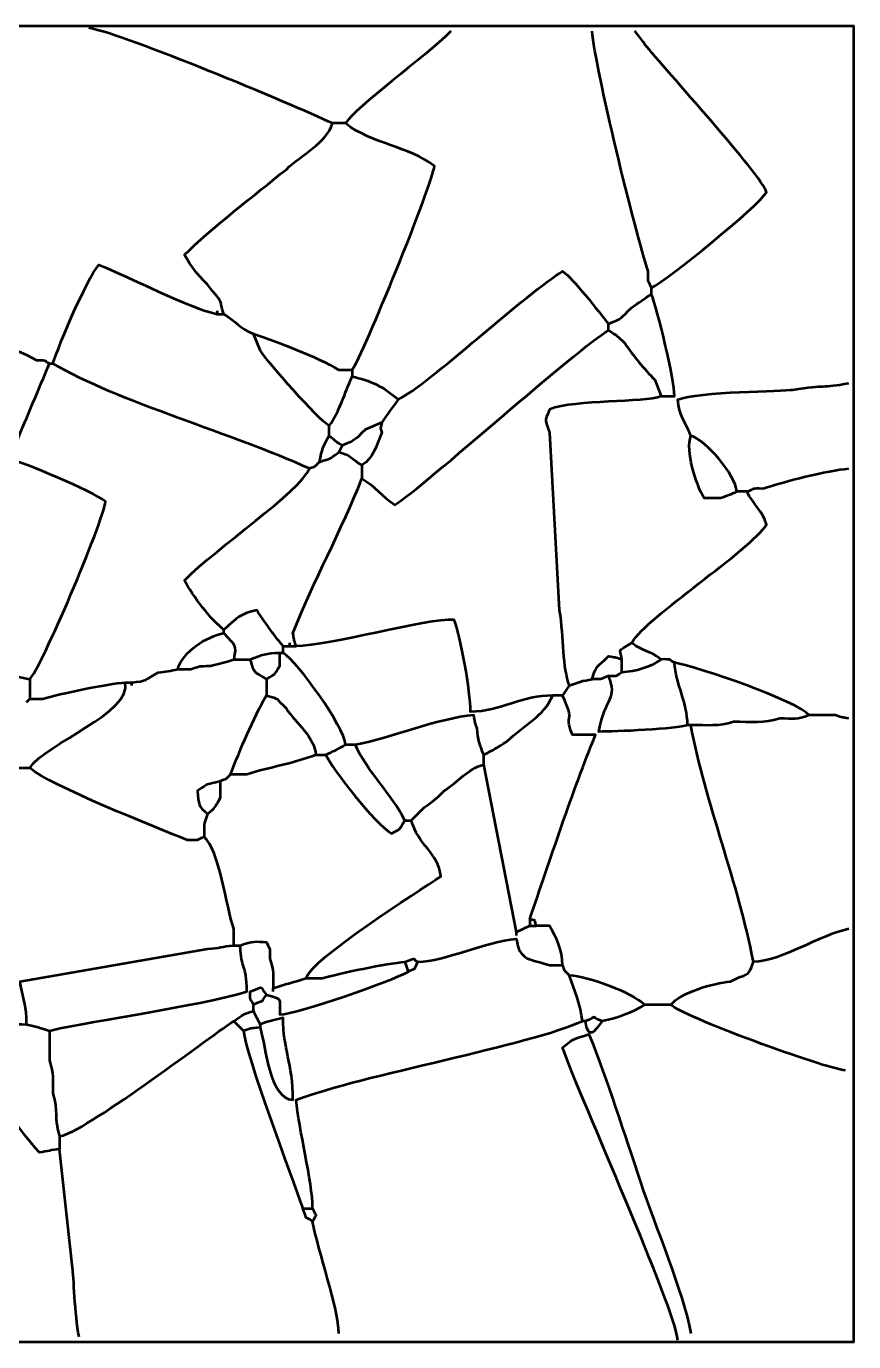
# Model space of a CAD drawing. Header units: centimetres. Extents: x -30 to 30, y -20 to 20.
# Drawn here: x 4.84 to 30, y -20 to 20 of the extents above; entities that cross this region are included whole.
import ezdxf

# ---------------------------------------------------------------- set-up
doc = ezdxf.new("R2010")
doc.units = ezdxf.units.CM
doc.header["$MEASUREMENT"] = 0
doc.layers.add('Layer 1', color=7, linetype='Continuous')

msp = doc.modelspace()

# ---------------------------------------------------------------- linework, layer by layer
at = {"layer": 'Layer 1', "lineweight": 53}
msp.add_lwpolyline([(-30, -19.99999), (30, -19.99999), (30, 19.99999), (-30, 19.99999), (-30, -19.99999)], close=True, dxfattribs=at)
at = {"layer": 'Layer 1', "color": 5, "lineweight": 53}
for points, knots in [([(3.84999, 10.54999), (3.84999, 10.54999), (3.25001, 17.74999), (3.25001, 17.74999), (3.25001, 17.74999), (3.09838, 18.70912), (3.20771, 18.98609), (2.94999, 19.65), (2.94999, 19.65), (2.48993, 19.3377), (-0.08538, 13.02123), (-0.24999, 12.15), (-0.24999, 12.15), (0.27604, 11.76375), (3.21299, 10.56388), (3.84999, 10.54999), (3.84999, 10.54999), (3.84999, 10.54999), (3.84999, 10.35), (3.84999, 10.35), (3.84999, 10.35), (4.28828, 10.26717), (4.7683, 10.07028), (5.14999, 9.85), (5.14999, 9.85), (5.53621, 9.85), (5.34626, 9.83084), (5.55001, 9.74999), (5.55001, 9.74999), (5.55001, 9.74999), (5.64999, 9.74999), (5.64999, 9.74999), (5.64999, 9.74999), (5.87835, 10.40987), (6.64161, 12.23258), (7.04999, 12.74998), (7.04999, 12.74998), (7.98452, 12.37519), (9.78888, 11.43148), (10.64999, 11.25), (10.64999, 11.25), (10.64999, 11.25), (10.85001, 11.25), (10.85001, 11.25), (10.85001, 11.25), (11.26987, 10.9931), (11.27234, 10.85196), (11.75001, 10.64999), (11.75001, 10.64999), (12.5267, 10.38124), (13.65472, 9.96642), (14.35, 9.55001), (14.35, 9.55001), (14.35, 9.55001), (14.75, 9.55001), (14.75, 9.55001), (14.75, 9.55001), (14.75, 9.55001), (14.75, 9.35), (14.75, 9.35), (14.75, 9.35), (15.27866, 9.23859), (15.73081, 9.03697), (16.15, 8.65001), (16.15, 8.65001), (15.97865, 8.39645), (15.80862, 8.20928), (15.65, 7.94999), (15.65, 7.94999), (15.65, 7.94999), (15.15617, 7.73671), (15.15617, 7.73671), (15.15617, 7.73671), (14.7839, 7.39188), (14.8853, 7.43406), (14.45001, 7.25001), (14.45001, 7.25001), (14.45001, 7.25001), (14.35, 7.04999), (14.35, 7.04999), (14.35, 7.04999), (14.78197, 6.92578), (14.66456, 6.88581), (15.04999, 6.65), (15.04999, 6.65), (15.04999, 6.65), (15.04999, 6.25), (15.04999, 6.25), (15.04999, 6.25), (15.47068, 5.99261), (15.62931, 5.70739), (16.05, 5.45), (16.05, 5.45), (16.8901, 5.95673), (21.69137, 10.29065), (22.55001, 10.75), (22.55001, 10.75), (22.55001, 10.75), (22.55001, 10.94998), (22.55001, 10.94998), (22.55001, 10.94998), (22.9853, 11.13407), (22.8839, 11.09189), (23.25, 11.44999), (23.25, 11.44999), (23.45837, 11.59081), (23.63554, 11.72345), (23.85001, 11.84998), (23.85001, 11.84998), (23.85001, 11.84998), (23.85001, 12.05), (23.85001, 12.05), (23.85001, 12.05), (23.72987, 12.35268), (23.75, 12.15071), (23.75, 12.55), (23.75, 12.55), (23.3606, 13.7509), (22.13808, 18.70362), (22.05001, 19.84998)], [0, 0, 0, 0, 0.03225806, 0.03225806, 0.03225806, 0.03225806, 0.06451613, 0.06451613, 0.06451613, 0.06451613, 0.09677419, 0.09677419, 0.09677419, 0.09677419, 0.12903226, 0.12903226, 0.12903226, 0.12903226, 0.16129032, 0.16129032, 0.16129032, 0.16129032, 0.19354839, 0.19354839, 0.19354839, 0.19354839, 0.22580645, 0.22580645, 0.22580645, 0.22580645, 0.25806452, 0.25806452, 0.25806452, 0.25806452, 0.29032258, 0.29032258, 0.29032258, 0.29032258, 0.32258065, 0.32258065, 0.32258065, 0.32258065, 0.35483871, 0.35483871, 0.35483871, 0.35483871, 0.38709677, 0.38709677, 0.38709677, 0.38709677, 0.41935484, 0.41935484, 0.41935484, 0.41935484, 0.4516129, 0.4516129, 0.4516129, 0.4516129, 0.48387097, 0.48387097, 0.48387097, 0.48387097, 0.51612903, 0.51612903, 0.51612903, 0.51612903, 0.5483871, 0.5483871, 0.5483871, 0.5483871, 0.58064516, 0.58064516, 0.58064516, 0.58064516, 0.61290323, 0.61290323, 0.61290323, 0.61290323, 0.64516129, 0.64516129, 0.64516129, 0.64516129, 0.67741935, 0.67741935, 0.67741935, 0.67741935, 0.70967742, 0.70967742, 0.70967742, 0.70967742, 0.74193548, 0.74193548, 0.74193548, 0.74193548, 0.77419355, 0.77419355, 0.77419355, 0.77419355, 0.80645161, 0.80645161, 0.80645161, 0.80645161, 0.83870968, 0.83870968, 0.83870968, 0.83870968, 0.87096774, 0.87096774, 0.87096774, 0.87096774, 0.90322581, 0.90322581, 0.90322581, 0.90322581, 0.93548387, 0.93548387, 0.93548387, 0.93548387, 1, 1, 1, 1]), ([(17.74999, 19.84998), (16.95252, 19.05251), (14.86242, 17.54952), (14.55001, 17.05), (14.55001, 17.05), (14.55001, 17.05), (14.14999, 17.05), (14.14999, 17.05), (14.14999, 17.05), (12.86703, 17.64658), (7.92, 19.72891), (6.75, 19.94999)], [0, 0, 0, 0, 0.25, 0.25, 0.25, 0.25, 0.5, 0.5, 0.5, 0.5, 1, 1, 1, 1]), ([(23.85001, 12.05), (24.37212, 12.30415), (27.08326, 14.52354), (27.35, 14.94998), (27.35, 14.94998), (27.19642, 15.48403), (24.24867, 18.70583), (23.64999, 19.44998), (23.64999, 19.44998), (23.52884, 19.6392), (23.49616, 19.66882), (23.35, 19.84998)], [0, 0, 0, 0, 0.25, 0.25, 0.25, 0.25, 0.5, 0.5, 0.5, 0.5, 1, 1, 1, 1]), ([(10.85001, 11.25), (10.67165, 11.74578), (10.92493, 11.44528), (10.35, 12.15), (10.35, 12.15), (10.02186, 12.48546), (9.872, 12.67373), (9.64999, 13.05), (9.64999, 13.05), (10.41591, 13.8159), (11.85506, 14.91985), (12.75001, 15.65), (12.75001, 15.65), (13.21195, 16.10187), (13.97467, 16.44021), (14.14999, 17.05)], [0, 0, 0, 0, 0.2, 0.2, 0.2, 0.2, 0.4, 0.4, 0.4, 0.4, 0.6, 0.6, 0.6, 0.6, 1, 1, 1, 1]), ([(14.75, 9.55001), (15.0878, 10.01007), (17.20979, 15.22653), (17.24999, 15.75), (17.24999, 15.75), (16.48934, 16.35035), (15.354, 16.41541), (14.55001, 17.05)], [0, 0, 0, 0, 0.33333333, 0.33333333, 0.33333333, 0.33333333, 1, 1, 1, 1]), ([(16.15, 8.65001), (17.05077, 9.0885), (20.12667, 11.94619), (21.15001, 12.55), (21.15001, 12.55), (21.4496, 12.35143), (22.25393, 11.31503), (22.55001, 10.94998)], [0, 0, 0, 0, 0.33333333, 0.33333333, 0.33333333, 0.33333333, 1, 1, 1, 1]), ([(22.55001, 10.75), (22.82809, 10.58227), (22.79654, 10.60345), (23.05001, 10.35), (23.05001, 10.35), (23.29884, 9.98175), (23.62176, 9.58556), (23.95001, 9.24999), (23.95001, 9.24999), (23.95001, 9.24999), (24.15, 8.74999), (24.15, 8.74999), (24.15, 8.74999), (24.15, 8.74999), (24.54999, 8.74999), (24.54999, 8.74999), (24.54999, 8.74999), (24.54999, 9.26164), (24.03987, 11.38689), (23.85001, 11.84998)], [0, 0, 0, 0, 0.16666667, 0.16666667, 0.16666667, 0.16666667, 0.33333333, 0.33333333, 0.33333333, 0.33333333, 0.5, 0.5, 0.5, 0.5, 0.66666667, 0.66666667, 0.66666667, 0.66666667, 1, 1, 1, 1]), ([(14.45001, 7.25001), (14.26856, 7.36557), (14.22528, 7.40208), (14.05001, 7.55), (14.05001, 7.55), (14.05001, 7.55), (14.05001, 7.84999), (14.05001, 7.84999), (14.05001, 7.84999), (13.70194, 8.06295), (12.20582, 9.75736), (11.94999, 10.14999), (11.94999, 10.14999), (11.94999, 10.14999), (11.75001, 10.64999), (11.75001, 10.64999)], [0, 0, 0, 0, 0.2, 0.2, 0.2, 0.2, 0.4, 0.4, 0.4, 0.4, 0.6, 0.6, 0.6, 0.6, 1, 1, 1, 1]), ([(-19.25, 5.35), (-19.0751, 4.7418), (-16.55754, 2.28634), (-15.94999, 1.55001), (-15.94999, 1.55001), (-15.58786, 1.1111), (-14.75428, -0.00499), (-14.24999, -0.15001), (-14.24999, -0.15001), (-14.24143, -0.5432), (-14.26448, -0.39688), (-14.14999, -0.74999), (-14.14999, -0.74999), (-14.28282, -1.09213), (-14.24999, -0.93892), (-14.24999, -1.35), (-14.24999, -1.35), (-14.24999, -1.35), (-13.65001, -1.35), (-13.65001, -1.35), (-13.65001, -1.35), (-13.65001, -1.35), (-13.24999, -1.35), (-13.24999, -1.35), (-13.24999, -1.35), (-13.04473, -1.83541), (-10.66431, -4.33571), (-10.14999, -4.85), (-10.14999, -4.85), (-9.64936, -4.6063), (-6.44916, -1.64917), (-5.85, -1.05001), (-5.85, -1.05001), (-5.8229, -1.0741), (-5.60393, -1.21493), (-5.55001, -1.24999), (-5.55001, -1.24999), (-5.58309, -2.7688), (-7.40863, -8.40997), (-7.55, -10.25), (-7.55, -10.25), (-6.88235, -10.25), (-3.71991, -9.63241), (-3.25001, -9.45), (-3.25001, -9.45), (-3.25001, -7.942), (-4.36578, -3.42916), (-4.65001, -1.75), (-4.65001, -1.75), (-4.66143, -1.22462), (-4.75535, -0.66356), (-5.05001, -0.24999), (-5.05001, -0.24999), (-5.05001, -0.24999), (-5.05001, -0.05), (-5.05001, -0.05), (-5.05001, -0.05), (-5.05001, -0.05), (-4.55, -0.05), (-4.55, -0.05), (-4.55, -0.05), (-4.31875, 0.32797), (-4.07974, 0.52027), (-3.75001, 0.85), (-3.75001, 0.85), (-3.27994, 1.16765), (-3.06947, 1.33095), (-2.85001, 1.85), (-2.85001, 1.85), (-2.35602, 1.99939), (0.39611, 1.26201), (1.05001, 1.05001), (1.05001, 1.05001), (1.46109, 1.05001), (1.30785, 1.08281), (1.64999, 0.95), (1.64999, 0.95), (1.64999, 0.95), (1.75, 0.95), (1.75, 0.95), (1.75, 0.95), (2.41926, 0.67561), (4.18042, 0.2954), (4.95, 0.15001), (4.95, 0.15001), (5.26462, 0.41216), (7.20564, 4.97251), (7.25001, 5.55001), (7.25001, 5.55001), (6.84136, 5.87251), (4.76294, 6.75306), (4.25001, 6.85001), (4.25001, 6.85001), (4.3003, 7.32093), (4.12495, 6.96753), (4.55, 7.34998), (4.55, 7.34998), (4.86751, 8.14164), (5.22201, 8.95), (5.55001, 9.74999)], [0, 0, 0, 0, 0.03846154, 0.03846154, 0.03846154, 0.03846154, 0.07692308, 0.07692308, 0.07692308, 0.07692308, 0.11538462, 0.11538462, 0.11538462, 0.11538462, 0.15384615, 0.15384615, 0.15384615, 0.15384615, 0.19230769, 0.19230769, 0.19230769, 0.19230769, 0.23076923, 0.23076923, 0.23076923, 0.23076923, 0.26923077, 0.26923077, 0.26923077, 0.26923077, 0.30769231, 0.30769231, 0.30769231, 0.30769231, 0.34615385, 0.34615385, 0.34615385, 0.34615385, 0.38461538, 0.38461538, 0.38461538, 0.38461538, 0.42307692, 0.42307692, 0.42307692, 0.42307692, 0.46153846, 0.46153846, 0.46153846, 0.46153846, 0.5, 0.5, 0.5, 0.5, 0.53846154, 0.53846154, 0.53846154, 0.53846154, 0.57692308, 0.57692308, 0.57692308, 0.57692308, 0.61538462, 0.61538462, 0.61538462, 0.61538462, 0.65384615, 0.65384615, 0.65384615, 0.65384615, 0.69230769, 0.69230769, 0.69230769, 0.69230769, 0.73076923, 0.73076923, 0.73076923, 0.73076923, 0.76923077, 0.76923077, 0.76923077, 0.76923077, 0.80769231, 0.80769231, 0.80769231, 0.80769231, 0.84615385, 0.84615385, 0.84615385, 0.84615385, 0.88461538, 0.88461538, 0.88461538, 0.88461538, 0.92307692, 0.92307692, 0.92307692, 0.92307692, 1, 1, 1, 1]), ([(14.05001, 7.55), (13.85014, 7.20369), (13.8259, 7.15173), (13.74999, 6.75), (13.74999, 6.75), (13.55539, 6.55538), (13.64879, 6.62505), (13.45, 6.54999), (13.45, 6.54999), (11.20896, 7.59212), (7.62857, 8.56497), (5.64999, 9.74999)], [0, 0, 0, 0, 0.25, 0.25, 0.25, 0.25, 0.5, 0.5, 0.5, 0.5, 1, 1, 1, 1]), ([(24.15, 8.74999), (23.61314, 8.54158), (21.55213, 8.66138), (20.75001, 8.34999), (20.75001, 8.34999), (20.58693, 7.92992), (20.60947, 8.08345), (20.75001, 7.65), (20.75001, 7.65), (20.75001, 7.65), (21.05, 2.25), (21.05, 2.25), (21.05, 2.25), (21.18728, 1.38158), (21.13209, 0.51131), (21.34999, -0.05), (21.34999, -0.05), (21.61826, 0.05998), (21.7554, 0.09434), (22.05001, 0.15001), (22.05001, 0.15001), (22.1768, 0.59097), (22.19866, 0.49867), (22.55001, 0.85), (22.55001, 0.85), (22.76482, 0.80495), (22.72199, 0.82556), (22.95001, 0.74999), (22.95001, 0.74999), (22.89827, 1.11957), (22.80025, 0.96256), (23.25, 1.24999), (23.25, 1.24999), (23.76267, 2.08794), (26.85204, 4.05383), (27.35, 4.85), (27.35, 4.85), (27.23276, 5.25765), (26.97228, 5.4345), (26.74999, 5.85), (26.74999, 5.85), (26.74999, 5.85), (26.45, 5.85), (26.45, 5.85), (26.45, 5.85), (26.40028, 6.35423), (25.5284, 7.41243), (25.05, 7.55), (25.05, 7.55), (24.87465, 7.98724), (24.68759, 8.16066), (24.65, 8.65001), (24.65, 8.65001), (25.2853, 8.89662), (27.85712, 8.90371), (28.15, 8.95), (28.15, 8.95), (29.17979, 9.11276), (29.02318, 8.99028), (29.84999, 9.14998)], [0, 0, 0, 0, 0.0625, 0.0625, 0.0625, 0.0625, 0.125, 0.125, 0.125, 0.125, 0.1875, 0.1875, 0.1875, 0.1875, 0.25, 0.25, 0.25, 0.25, 0.3125, 0.3125, 0.3125, 0.3125, 0.375, 0.375, 0.375, 0.375, 0.4375, 0.4375, 0.4375, 0.4375, 0.5, 0.5, 0.5, 0.5, 0.5625, 0.5625, 0.5625, 0.5625, 0.625, 0.625, 0.625, 0.625, 0.6875, 0.6875, 0.6875, 0.6875, 0.75, 0.75, 0.75, 0.75, 0.8125, 0.8125, 0.8125, 0.8125, 0.875, 0.875, 0.875, 0.875, 1, 1, 1, 1]), ([(15.65, 7.94999), (15.60093, 7.69159), (15.60297, 7.85058), (15.65, 7.65), (15.65, 7.65), (15.4785, 7.22237), (15.412, 6.8957), (15.04999, 6.65)], [0, 0, 0, 0, 0.33333333, 0.33333333, 0.33333333, 0.33333333, 1, 1, 1, 1]), ([(26.45, 5.85), (26.25146, 5.75561), (26.16186, 5.72023), (25.95, 5.64999), (25.95, 5.64999), (25.95, 5.64999), (25.44999, 5.64999), (25.44999, 5.64999), (25.44999, 5.64999), (25.19848, 6.08582), (24.88142, 7.08988), (25.05, 7.55)], [0, 0, 0, 0, 0.25, 0.25, 0.25, 0.25, 0.5, 0.5, 0.5, 0.5, 1, 1, 1, 1]), ([(4.95, 0.15001), (4.95, 0.15001), (4.95, -0.45), (4.95, -0.45), (4.95, -0.45), (4.95, -0.45), (5.35, -0.45), (5.35, -0.45), (5.35, -0.45), (5.82358, -0.29645), (7.34275, 0.01103), (7.84999, 0.05), (7.84999, 0.05), (7.84999, 0.05), (8.05, 0.05), (8.05, 0.05), (8.05, 0.05), (8.50031, 0.08459), (8.47996, 0.12838), (8.84999, 0.34999), (8.84999, 0.34999), (9.08742, 0.36825), (9.22768, 0.40799), (9.45, 0.45), (9.45, 0.45), (9.60891, 1.00264), (10.31831, 1.43796), (10.85001, 1.55001), (10.85001, 1.55001), (10.85001, 1.55001), (10.85001, 1.64999), (10.85001, 1.64999), (10.85001, 1.64999), (10.48235, 1.92733), (9.89935, 2.6839), (9.64999, 3.15), (9.64999, 3.15), (10.67018, 4.17019), (13.15086, 5.84257), (13.45, 6.54999)], [0, 0, 0, 0, 0.09090909, 0.09090909, 0.09090909, 0.09090909, 0.18181818, 0.18181818, 0.18181818, 0.18181818, 0.27272727, 0.27272727, 0.27272727, 0.27272727, 0.36363636, 0.36363636, 0.36363636, 0.36363636, 0.45454545, 0.45454545, 0.45454545, 0.45454545, 0.54545455, 0.54545455, 0.54545455, 0.54545455, 0.63636364, 0.63636364, 0.63636364, 0.63636364, 0.72727273, 0.72727273, 0.72727273, 0.72727273, 0.81818182, 0.81818182, 0.81818182, 0.81818182, 1, 1, 1, 1]), ([(26.74999, 5.85), (27.0527, 5.97011), (26.85071, 5.95001), (27.25, 5.95001), (27.25, 5.95001), (27.86109, 6.14815), (29.21143, 6.50095), (29.84999, 6.54999)], [0, 0, 0, 0, 0.33333333, 0.33333333, 0.33333333, 0.33333333, 1, 1, 1, 1]), ([(10.85001, 1.55001), (11.19444, 1.16787), (11.2394, 1.19872), (11.15, 0.74999), (11.15, 0.74999), (11.15, 0.74999), (11.65, 0.74999), (11.65, 0.74999), (11.65, 0.74999), (12.00396, 0.89512), (12.1364, 0.94099), (12.55, 0.95), (12.55, 0.95), (12.55, 0.95), (12.65001, 0.95), (12.65001, 0.95), (12.65001, 0.95), (12.65001, 0.95), (12.65001, 1.14999), (12.65001, 1.14999), (12.65001, 1.14999), (12.65001, 1.14999), (12.84999, 1.14999), (12.84999, 1.14999), (12.84999, 1.14999), (12.84999, 1.14999), (13.05, 1.14999), (13.05, 1.14999), (13.05, 1.14999), (12.96547, 1.38495), (12.9945, 1.33775), (12.95, 1.55001), (12.95, 1.55001), (13.57966, 3.11998), (14.42299, 4.68663), (15.04999, 6.25)], [0, 0, 0, 0, 0.1, 0.1, 0.1, 0.1, 0.2, 0.2, 0.2, 0.2, 0.3, 0.3, 0.3, 0.3, 0.4, 0.4, 0.4, 0.4, 0.5, 0.5, 0.5, 0.5, 0.6, 0.6, 0.6, 0.6, 0.7, 0.7, 0.7, 0.7, 0.8, 0.8, 0.8, 0.8, 1, 1, 1, 1]), ([(12.65001, 1.14999), (12.34866, 1.52155), (12.10388, 1.8618), (11.85001, 2.25), (11.85001, 2.25), (11.37683, 2.15028), (11.21877, 1.99043), (10.85001, 1.64999)], [0, 0, 0, 0, 0.33333333, 0.33333333, 0.33333333, 0.33333333, 1, 1, 1, 1]), ([(21.34999, -0.05), (21.34999, -0.05), (21.15001, -0.34999), (21.15001, -0.34999), (21.15001, -0.34999), (21.15001, -0.34999), (20.84999, -0.34999), (20.84999, -0.34999), (20.84999, -0.34999), (19.91282, -0.34999), (19.28325, -0.82967), (18.35, -0.85), (18.35, -0.85), (18.35, -0.20659), (18.05565, 1.42019), (17.85, 1.95001), (17.85, 1.95001), (17.0381, 2.00307), (14.02016, 1.14999), (13.05, 1.14999)], [0, 0, 0, 0, 0.16666667, 0.16666667, 0.16666667, 0.16666667, 0.33333333, 0.33333333, 0.33333333, 0.33333333, 0.5, 0.5, 0.5, 0.5, 0.66666667, 0.66666667, 0.66666667, 0.66666667, 1, 1, 1, 1]), ([(29.84999, -1.05001), (29.63776, -1.00551), (29.68493, -1.0345), (29.44999, -0.95), (29.44999, -0.95), (29.44999, -0.95), (28.65, -0.95), (28.65, -0.95), (28.65, -0.95), (28.31803, -0.52175), (25.25256, 0.51724), (24.54999, 0.65001), (24.54999, 0.65001), (24.31942, 0.76088), (24.50679, 0.74999), (24.15, 0.74999), (24.15, 0.74999), (23.73396, 1.05548), (23.66604, 0.94453), (23.25, 1.24999)], [0, 0, 0, 0, 0.16666667, 0.16666667, 0.16666667, 0.16666667, 0.33333333, 0.33333333, 0.33333333, 0.33333333, 0.5, 0.5, 0.5, 0.5, 0.66666667, 0.66666667, 0.66666667, 0.66666667, 1, 1, 1, 1]), ([(11.65, 0.74999), (11.77696, 0.30852), (11.7457, 0.39736), (12.15, 0.15001), (12.15, 0.15001), (12.15, 0.15001), (12.15, -0.34999), (12.15, -0.34999), (12.15, -0.34999), (12.57747, -0.47293), (12.39441, -0.40215), (12.75001, -0.74999), (12.75001, -0.74999), (13.04964, -1.19339), (13.59573, -1.59976), (13.65001, -2.14999), (13.65001, -2.14999), (13.65001, -2.14999), (13.95, -2.14999), (13.95, -2.14999), (13.95, -2.14999), (14.1317, -2.57973), (15.45512, -4.24721), (15.94999, -4.55), (15.94999, -4.55), (16.3175, -4.32834), (16.12937, -4.50275), (16.34999, -4.15001), (16.34999, -4.15001), (16.34999, -4.15001), (16.55, -4.15001), (16.55, -4.15001), (16.55, -4.15001), (16.55, -4.15001), (16.95, -3.75001), (16.95, -3.75001), (16.95, -3.75001), (17.23097, -3.56012), (17.28692, -3.50734), (17.55, -3.25001), (17.55, -3.25001), (17.9805, -2.95909), (18.26544, -2.58934), (18.75, -2.44998), (18.75, -2.44998), (18.75, -2.44998), (18.75, -2.14999), (18.75, -2.14999), (18.75, -2.14999), (18.62479, -1.84456), (18.57705, -1.70235), (18.55001, -1.35), (18.55001, -1.35), (18.4616, -1.10421), (18.49414, -1.17856), (18.45001, -0.95), (18.45001, -0.95), (17.39246, -1.03124), (15.95149, -1.64188), (14.85, -1.85), (14.85, -1.85), (14.85, -1.85), (14.55001, -1.85), (14.55001, -1.85), (14.55001, -1.85), (14.5067, -1.28636), (13.11313, 0.64307), (12.65001, 0.95)], [0, 0, 0, 0, 0.05555556, 0.05555556, 0.05555556, 0.05555556, 0.11111111, 0.11111111, 0.11111111, 0.11111111, 0.16666667, 0.16666667, 0.16666667, 0.16666667, 0.22222222, 0.22222222, 0.22222222, 0.22222222, 0.27777778, 0.27777778, 0.27777778, 0.27777778, 0.33333333, 0.33333333, 0.33333333, 0.33333333, 0.38888889, 0.38888889, 0.38888889, 0.38888889, 0.44444444, 0.44444444, 0.44444444, 0.44444444, 0.5, 0.5, 0.5, 0.5, 0.55555556, 0.55555556, 0.55555556, 0.55555556, 0.61111111, 0.61111111, 0.61111111, 0.61111111, 0.66666667, 0.66666667, 0.66666667, 0.66666667, 0.72222222, 0.72222222, 0.72222222, 0.72222222, 0.77777778, 0.77777778, 0.77777778, 0.77777778, 0.83333333, 0.83333333, 0.83333333, 0.83333333, 0.88888889, 0.88888889, 0.88888889, 0.88888889, 1, 1, 1, 1]), ([(12.15, 0.15001), (12.48775, 0.37108), (12.32017, 0.20619), (12.55, 0.55001), (12.55, 0.55001), (12.55, 0.55001), (12.55, 0.95), (12.55, 0.95)], [0, 0, 0, 0, 0.33333333, 0.33333333, 0.33333333, 0.33333333, 1, 1, 1, 1]), ([(9.45, 0.45), (9.45, 0.45), (9.85, 0.45), (9.85, 0.45), (9.85, 0.45), (10.20311, 0.56449), (10.05679, 0.54142), (10.45001, 0.55001), (10.45001, 0.55001), (10.74926, 0.64704), (10.85797, 0.63663), (11.15, 0.74999)], [0, 0, 0, 0, 0.25, 0.25, 0.25, 0.25, 0.5, 0.5, 0.5, 0.5, 1, 1, 1, 1]), ([(24.15, 0.74999), (23.80006, 0.50068), (23.38668, 0.38356), (22.95001, 0.34999), (22.95001, 0.34999), (22.95001, 0.34999), (22.95001, 0.74999), (22.95001, 0.74999)], [0, 0, 0, 0, 0.33333333, 0.33333333, 0.33333333, 0.33333333, 1, 1, 1, 1]), ([(28.65, -0.95), (28.25615, -1.10288), (28.19322, -1.05001), (27.75, -1.05001), (27.75, -1.05001), (27.27517, -1.20396), (26.88024, -1.14999), (26.34999, -1.14999), (26.34999, -1.14999), (25.88409, -1.30107), (25.56647, -1.24999), (25.05, -1.24999), (25.05, -1.24999), (25.05, -1.24999), (24.94999, -1.24999), (24.94999, -1.24999), (24.94999, -1.24999), (24.93429, -0.52849), (24.60408, -0.05383), (24.54999, 0.65001)], [0, 0, 0, 0, 0.16666667, 0.16666667, 0.16666667, 0.16666667, 0.33333333, 0.33333333, 0.33333333, 0.33333333, 0.5, 0.5, 0.5, 0.5, 0.66666667, 0.66666667, 0.66666667, 0.66666667, 1, 1, 1, 1]), ([(4.45, -2.35001), (4.45, -2.35001), (4.55, -2.54999), (4.55, -2.54999), (4.55, -2.54999), (4.55, -2.54999), (4.95, -2.54999), (4.95, -2.54999), (4.95, -2.54999), (5.45054, -1.79473), (8.06114, -0.8858), (7.84999, 0.05)], [0, 0, 0, 0, 0.25, 0.25, 0.25, 0.25, 0.5, 0.5, 0.5, 0.5, 1, 1, 1, 1]), ([(24.94999, -1.24999), (24.63058, -1.37401), (22.7261, -1.45001), (22.24999, -1.45001), (22.24999, -1.45001), (22.46146, -0.33092), (22.83877, -0.49391), (22.55001, 0.24999), (22.55001, 0.24999), (22.90678, 0.24999), (22.71941, 0.2391), (22.95001, 0.34999)], [0, 0, 0, 0, 0.25, 0.25, 0.25, 0.25, 0.5, 0.5, 0.5, 0.5, 1, 1, 1, 1]), ([(13.65001, -2.14999), (12.97182, -2.42804), (12.24185, -2.52567), (11.54999, -2.75), (11.54999, -2.75), (11.54999, -2.75), (11.04999, -2.75), (11.04999, -2.75), (11.04999, -2.75), (11.35849, -1.98082), (11.72452, -1.06038), (12.15, -0.34999)], [0, 0, 0, 0, 0.25, 0.25, 0.25, 0.25, 0.5, 0.5, 0.5, 0.5, 1, 1, 1, 1]), ([(18.75, -2.14999), (19.03675, -2.01042), (19.17505, -1.9298), (19.45001, -1.75), (19.45001, -1.75), (19.98695, -1.22477), (20.58036, -0.9877), (20.84999, -0.34999)], [0, 0, 0, 0, 0.33333333, 0.33333333, 0.33333333, 0.33333333, 1, 1, 1, 1]), ([(20.15, -7.15), (20.15, -7.15), (20.15, -7.34998), (20.15, -7.34998), (20.15, -7.34998), (20.15, -7.34998), (20.35001, -7.34998), (20.35001, -7.34998), (20.35001, -7.34998), (20.25372, -7.09498), (20.405, -7.24626), (20.15, -7.15), (20.15, -7.15), (20.75571, -5.39955), (21.45941, -3.23445), (22.15001, -1.55001), (22.15001, -1.55001), (22.15001, -1.55001), (21.45, -1.55001), (21.45, -1.55001), (21.45, -1.55001), (21.1654, -0.81689), (21.57345, -1.2606), (21.15001, -0.34999)], [0, 0, 0, 0, 0.14285714, 0.14285714, 0.14285714, 0.14285714, 0.28571429, 0.28571429, 0.28571429, 0.28571429, 0.42857143, 0.42857143, 0.42857143, 0.42857143, 0.57142857, 0.57142857, 0.57142857, 0.57142857, 0.71428571, 0.71428571, 0.71428571, 0.71428571, 1, 1, 1, 1]), ([(29.84999, -7.44999), (28.94497, -7.64073), (27.81236, -8.4312), (26.95, -8.45), (26.95, -8.45), (26.50352, -6.08703), (25.49835, -3.62285), (25.05, -1.24999)], [0, 0, 0, 0, 0.33333333, 0.33333333, 0.33333333, 0.33333333, 1, 1, 1, 1]), ([(11.04999, -2.75), (10.85539, -2.9446), (10.94879, -2.87496), (10.75, -2.94999), (10.75, -2.94999), (10.29357, -3.09799), (10.44927, -2.96555), (10.05001, -3.25001), (10.05001, -3.25001), (10.08289, -3.67818), (10.07002, -3.7167), (10.35, -3.94999), (10.35, -3.94999), (10.22984, -4.3206), (10.25, -4.23612), (10.25, -4.65001), (10.25, -4.65001), (9.94731, -4.77011), (10.14928, -4.74999), (9.74999, -4.74999), (9.74999, -4.74999), (8.83803, -4.38423), (5.54284, -3.08438), (4.95, -2.54999)], [0, 0, 0, 0, 0.14285714, 0.14285714, 0.14285714, 0.14285714, 0.28571429, 0.28571429, 0.28571429, 0.28571429, 0.42857143, 0.42857143, 0.42857143, 0.42857143, 0.57142857, 0.57142857, 0.57142857, 0.57142857, 0.71428571, 0.71428571, 0.71428571, 0.71428571, 1, 1, 1, 1]), ([(20.15, -7.34998), (20.15, -7.34998), (19.75, -7.55), (19.75, -7.55), (19.75, -7.55), (19.75, -7.55), (18.75, -2.44998), (18.75, -2.44998)], [0, 0, 0, 0, 0.33333333, 0.33333333, 0.33333333, 0.33333333, 1, 1, 1, 1]), ([(10.35, -3.94999), (10.63772, -3.72696), (10.5429, -3.79576), (10.75, -3.44999), (10.75, -3.44999), (10.75, -3.44999), (10.75, -2.94999), (10.75, -2.94999)], [0, 0, 0, 0, 0.33333333, 0.33333333, 0.33333333, 0.33333333, 1, 1, 1, 1]), ([(4.85, -10.35), (5.1336, -10.40358), (5.28727, -10.45908), (5.55001, -10.54999), (5.55001, -10.54999), (5.55001, -10.54999), (5.55001, -11.44999), (5.55001, -11.44999), (5.55001, -11.44999), (5.68976, -11.88105), (5.64999, -11.97851), (5.64999, -12.44999), (5.64999, -12.44999), (5.82174, -12.97968), (5.67825, -13.22031), (5.85, -13.74999), (5.85, -13.74999), (5.85, -13.74999), (5.85, -14.14999), (5.85, -14.14999), (5.85, -14.14999), (5.61257, -14.16824), (5.47231, -14.20799), (5.24999, -14.24999), (5.24999, -14.24999), (4.56083, -13.50349), (3.63013, -12.1085), (3.04999, -11.25), (3.04999, -11.25), (3.04999, -11.25), (2.65, -10.85001), (2.65, -10.85001), (2.65, -10.85001), (2.80335, -10.42906), (2.84417, -10.61399), (3.35001, -10.44998), (3.35001, -10.44998), (3.35001, -10.44998), (4.05, -10.44998), (4.05, -10.44998), (4.05, -10.44998), (4.44541, -10.3218), (4.41448, -10.35), (4.85, -10.35), (4.85, -10.35), (4.85, -9.74393), (4.78108, -9.7437), (4.65001, -9.05001), (4.65001, -9.05001), (4.65001, -9.05001), (10.35, -8.05), (10.35, -8.05), (10.35, -8.05), (10.74538, -8.04138), (10.78129, -7.97831), (11.15, -7.94999), (11.15, -7.94999), (11.15, -7.94999), (11.35001, -7.94999), (11.35001, -7.94999), (11.35001, -7.94999), (11.72622, -7.80395), (11.83057, -7.82958), (12.15, -7.84999), (12.15, -7.84999), (12.27671, -8.16925), (12.24119, -7.94549), (12.25001, -8.34999), (12.25001, -8.34999), (12.38457, -8.76507), (12.34999, -8.79557), (12.34999, -9.24999), (12.34999, -9.24999), (12.69151, -9.13181), (13.01219, -9.05953), (13.34999, -8.95), (13.34999, -8.95), (13.52211, -8.35146), (16.73496, -6.3176), (17.45, -5.85), (17.45, -5.85), (17.37973, -5.13751), (16.74692, -4.89096), (16.55, -4.15001)], [0, 0, 0, 0, 0.04545455, 0.04545455, 0.04545455, 0.04545455, 0.09090909, 0.09090909, 0.09090909, 0.09090909, 0.13636364, 0.13636364, 0.13636364, 0.13636364, 0.18181818, 0.18181818, 0.18181818, 0.18181818, 0.22727273, 0.22727273, 0.22727273, 0.22727273, 0.27272727, 0.27272727, 0.27272727, 0.27272727, 0.31818182, 0.31818182, 0.31818182, 0.31818182, 0.36363636, 0.36363636, 0.36363636, 0.36363636, 0.40909091, 0.40909091, 0.40909091, 0.40909091, 0.45454545, 0.45454545, 0.45454545, 0.45454545, 0.5, 0.5, 0.5, 0.5, 0.54545455, 0.54545455, 0.54545455, 0.54545455, 0.59090909, 0.59090909, 0.59090909, 0.59090909, 0.63636364, 0.63636364, 0.63636364, 0.63636364, 0.68181818, 0.68181818, 0.68181818, 0.68181818, 0.72727273, 0.72727273, 0.72727273, 0.72727273, 0.77272727, 0.77272727, 0.77272727, 0.77272727, 0.81818182, 0.81818182, 0.81818182, 0.81818182, 0.86363636, 0.86363636, 0.86363636, 0.86363636, 0.90909091, 0.90909091, 0.90909091, 0.90909091, 1, 1, 1, 1]), ([(11.15, -7.94999), (11.15, -7.94999), (11.15, -7.44999), (11.15, -7.44999), (11.15, -7.44999), (10.92844, -6.7667), (10.70859, -5.04383), (10.25, -4.65001)], [0, 0, 0, 0, 0.33333333, 0.33333333, 0.33333333, 0.33333333, 1, 1, 1, 1]), ([(13.34999, -8.95), (13.34999, -8.95), (13.85, -8.95), (13.85, -8.95), (13.85, -8.95), (14.32358, -8.79645), (15.84275, -8.48897), (16.34999, -8.45), (16.34999, -8.45), (16.34999, -8.45), (16.44999, -8.74999), (16.44999, -8.74999), (16.44999, -8.74999), (16.73918, -8.59986), (16.59989, -8.73919), (16.75001, -8.45), (16.75001, -8.45), (17.57061, -8.43211), (18.80541, -7.82258), (19.75, -7.75001), (19.75, -7.75001), (19.81721, -8.43146), (20.18512, -8.35453), (20.75001, -8.55), (20.75001, -8.55), (20.75001, -8.55), (21.15001, -8.55), (21.15001, -8.55), (21.15001, -8.55), (21.13974, -8.07934), (20.96924, -7.72988), (20.75001, -7.34998), (20.75001, -7.34998), (20.75001, -7.34998), (20.35001, -7.34998), (20.35001, -7.34998)], [0, 0, 0, 0, 0.1, 0.1, 0.1, 0.1, 0.2, 0.2, 0.2, 0.2, 0.3, 0.3, 0.3, 0.3, 0.4, 0.4, 0.4, 0.4, 0.5, 0.5, 0.5, 0.5, 0.6, 0.6, 0.6, 0.6, 0.7, 0.7, 0.7, 0.7, 0.8, 0.8, 0.8, 0.8, 1, 1, 1, 1]), ([(5.55001, -10.54999), (5.95267, -10.39368), (10.26593, -9.76635), (11.54999, -9.35), (11.54999, -9.35), (11.54999, -8.49847), (11.36665, -8.71342), (11.35001, -7.94999)], [0, 0, 0, 0, 0.33333333, 0.33333333, 0.33333333, 0.33333333, 1, 1, 1, 1]), ([(11.75001, -9.95001), (11.80511, -10.06458), (11.89489, -10.2354), (11.94999, -10.35), (11.94999, -10.35), (11.94999, -10.35), (11.94999, -10.44998), (11.94999, -10.44998), (11.94999, -10.44998), (11.6208, -10.47583), (11.75769, -10.448), (11.44999, -10.54999), (11.44999, -10.54999), (11.44999, -10.54999), (11.15, -10.25), (11.15, -10.25), (11.15, -10.25), (11.46351, -10.04497), (11.39035, -10.04559), (11.75001, -9.95001), (11.75001, -9.95001), (11.75001, -9.95001), (11.75001, -9.74999), (11.75001, -9.74999), (11.75001, -9.74999), (11.65714, -9.53436), (11.65, -9.72284), (11.65, -9.35), (11.65, -9.35), (12.09357, -9.18749), (11.90563, -9.16543), (12.15, -9.45), (12.15, -9.45), (12.6529, -9.59783), (12.53849, -9.52161), (12.55, -10.04998), (12.55, -10.04998), (13.09318, -10.03816), (15.96402, -9.03047), (16.44999, -8.74999)], [0, 0, 0, 0, 0.09090909, 0.09090909, 0.09090909, 0.09090909, 0.18181818, 0.18181818, 0.18181818, 0.18181818, 0.27272727, 0.27272727, 0.27272727, 0.27272727, 0.36363636, 0.36363636, 0.36363636, 0.36363636, 0.45454545, 0.45454545, 0.45454545, 0.45454545, 0.54545455, 0.54545455, 0.54545455, 0.54545455, 0.63636364, 0.63636364, 0.63636364, 0.63636364, 0.72727273, 0.72727273, 0.72727273, 0.72727273, 0.81818182, 0.81818182, 0.81818182, 0.81818182, 1, 1, 1, 1]), ([(23.64999, -9.74999), (23.21023, -10.01339), (22.85901, -10.15382), (22.35, -10.25), (22.35, -10.25), (22.11452, -10.59693), (21.91434, -10.83816), (21.84999, -10.25), (21.84999, -10.25), (21.84999, -10.25), (21.74999, -10.25), (21.74999, -10.25), (21.74999, -10.25), (21.71481, -9.79178), (21.49751, -9.2763), (21.34999, -8.84999), (21.34999, -8.84999), (21.93809, -8.89518), (23.21286, -9.35598), (23.64999, -9.74999), (23.64999, -9.74999), (23.64999, -9.74999), (24.44999, -9.74999), (24.44999, -9.74999), (24.44999, -9.74999), (24.73118, -9.38724), (25.72856, -9.09006), (26.24999, -9.05001), (26.24999, -9.05001), (26.76068, -8.75526), (26.79469, -8.97832), (26.95, -8.45)], [0, 0, 0, 0, 0.11111111, 0.11111111, 0.11111111, 0.11111111, 0.22222222, 0.22222222, 0.22222222, 0.22222222, 0.33333333, 0.33333333, 0.33333333, 0.33333333, 0.44444444, 0.44444444, 0.44444444, 0.44444444, 0.55555556, 0.55555556, 0.55555556, 0.55555556, 0.66666667, 0.66666667, 0.66666667, 0.66666667, 0.77777778, 0.77777778, 0.77777778, 0.77777778, 1, 1, 1, 1]), ([(11.44999, -10.54999), (11.50589, -11.27747), (12.91734, -14.98865), (13.24999, -15.94999), (13.24999, -15.94999), (13.24999, -15.94999), (13.55001, -15.94999), (13.55001, -15.94999), (13.55001, -15.94999), (13.55001, -15.13551), (13.11486, -13.49436), (13.05, -12.65001), (13.05, -12.65001), (15.00826, -11.88981), (20.18308, -10.97861), (21.74999, -10.25)], [0, 0, 0, 0, 0.2, 0.2, 0.2, 0.2, 0.4, 0.4, 0.4, 0.4, 0.6, 0.6, 0.6, 0.6, 1, 1, 1, 1]), ([(11.94999, -10.44998), (12.14972, -11.06598), (12.20726, -12.57676), (12.95, -12.65001), (12.95, -12.65001), (12.95, -11.51263), (12.65001, -11.12304), (12.65001, -10.14999), (12.65001, -10.14999), (12.35072, -10.24702), (12.24204, -10.23662), (11.94999, -10.35)], [0, 0, 0, 0, 0.25, 0.25, 0.25, 0.25, 0.5, 0.5, 0.5, 0.5, 1, 1, 1, 1]), ([(24.65, -19.94999), (24.57522, -18.97657), (21.69071, -12.61256), (21.15001, -11.04999), (21.15001, -11.04999), (21.55298, -10.73194), (21.50105, -10.80533), (21.95, -10.64999), (21.95, -10.64999), (22.51293, -12.05357), (23.02994, -13.68978), (23.51665, -15.14999), (23.51665, -15.14999), (23.9594, -16.47817), (24.80783, -18.46843), (25.05, -19.75)], [0, 0, 0, 0, 0.2, 0.2, 0.2, 0.2, 0.4, 0.4, 0.4, 0.4, 0.6, 0.6, 0.6, 0.6, 1, 1, 1, 1]), ([(6.45001, -19.84998), (6.31126, -19.18815), (6.28577, -17.97625), (6.25, -17.74999), (6.25, -17.74999), (6.25, -17.74999), (5.85, -14.14999), (5.85, -14.14999)], [0, 0, 0, 0, 0.33333333, 0.33333333, 0.33333333, 0.33333333, 1, 1, 1, 1]), ([(14.35, -19.75), (14.33359, -18.99644), (13.71521, -17.22436), (13.55001, -16.34999), (13.55001, -16.34999), (13.26014, -16.13331), (13.42956, -16.38797), (13.24999, -15.94999)], [0, 0, 0, 0, 0.33333333, 0.33333333, 0.33333333, 0.33333333, 1, 1, 1, 1])]:
    msp.add_open_spline(points, degree=3, knots=knots, dxfattribs=at)
for points in [[(10.64999, 11.34998), (10.64999, 11.34998), (10.64999, 11.25), (10.64999, 11.25)], [(14.05001, 7.84999), (14.38538, 8.30676), (14.5171, 8.84914), (14.75, 9.35)], [(13.74999, 6.75), (14.15552, 6.89032), (14.00043, 6.79332), (14.35, 7.04999)], [(12.84999, 1.24999), (12.84999, 1.24999), (12.84999, 1.14999), (12.84999, 1.14999)], [(8.05, -0.05), (8.05, -0.05), (8.05, 0.05), (8.05, 0.05)], [(22.55001, 0.24999), (22.2473, 0.12988), (22.44929, 0.15001), (22.05001, 0.15001)], [(4.85, -0.55001), (4.85, -0.55001), (4.95, -0.45), (4.95, -0.45)], [(13.95, -2.14999), (14.16028, -2.0522), (14.34524, -1.96818), (14.55001, -1.85)], [(16.34999, -4.15001), (15.96422, -3.35753), (15.16731, -2.60042), (14.85, -1.85)], [(19.75, -7.65), (19.75, -7.65), (19.75, -7.55), (19.75, -7.55)], [(16.34999, -8.45), (16.81138, -8.28253), (16.5159, -8.37397), (16.75001, -8.45)], [(21.34999, -8.84999), (21.15539, -8.65539), (21.22504, -8.74877), (21.15001, -8.55)], [(11.75001, -9.74999), (12.18391, -9.54374), (11.90835, -9.74177), (12.15, -9.45)], [(12.34999, -9.35), (12.34999, -9.35), (12.34999, -9.24999), (12.34999, -9.24999)], [(29.75001, -11.75001), (29.12781, -11.70219), (24.70485, -10.07876), (24.44999, -9.74999)], [(5.85, -13.74999), (6.57845, -13.67816), (10.23514, -10.84828), (11.15, -10.25)], [(22.35, -10.25), (21.95215, -10.09211), (22.24784, -10.09211), (21.84999, -10.25)], [(13.55001, -16.34999), (13.69443, -16.04965), (13.69443, -16.25032), (13.55001, -15.94999)]]:
    msp.add_open_spline(points, degree=3, dxfattribs=at)

doc.saveas('drawing.dxf')
